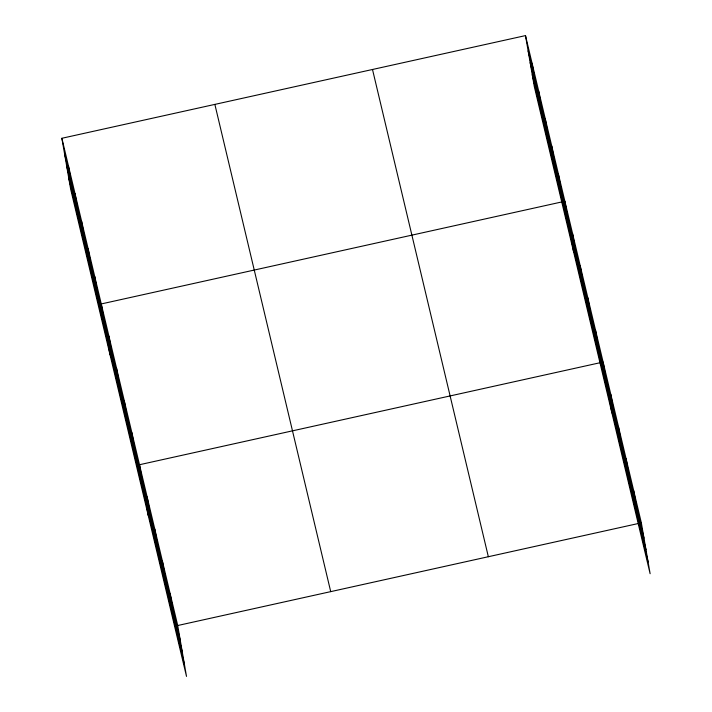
<?xml version="1.0" encoding="UTF-8"?>
<svg xmlns="http://www.w3.org/2000/svg" width="712" height="712" viewBox="0 0 712 712"><rect width="100%" height="100%" fill="white"/><g stroke="black" fill="none" stroke-linecap="round" stroke-linejoin="round"><path stroke-width="1.07" d="M61.873 138.279L177.715 625.519L186.508 676.4L70.657 189.161L61.873 138.279L525.492 35.6L641.343 522.839L650.127 573.721L534.285 86.481L525.492 35.6M561.715 201.959L101.255 303.944L110.049 354.825M177.715 625.519L641.343 522.839M528.135 50.917L643.986 538.156M530.164 62.656L646.015 549.895M532.256 74.742L648.107 561.982M372.501 69.482L488.343 556.722M214.864 104.397L330.715 591.636M64.516 153.596L180.367 640.836M66.545 165.335L182.397 652.575M68.628 177.43L184.479 664.661M633.698 490.684L636.341 506.001M626.053 458.519L628.696 473.836M618.408 426.363L621.051 441.68M610.754 394.208L613.406 409.525M611.902 412.933L603.108 362.052L139.49 464.731L148.274 515.613M595.463 329.887L598.107 345.213M587.818 297.732L590.462 313.049M580.173 265.576L582.817 280.893M572.528 233.42L575.171 248.737M564.883 201.265L573.667 252.146M558.315 173.648L560.958 188.965M551.756 146.04L554.399 161.357M545.187 118.432L547.831 133.749M538.619 90.825L541.271 106.141M532.06 63.208L534.703 78.525M170.07 593.363L172.722 608.68M162.425 561.198L165.077 576.524M154.78 529.043L157.423 544.36M147.135 496.887L149.778 512.204M131.845 432.576L134.488 447.892M124.2 400.411L126.843 415.728M116.554 368.255L119.198 383.572M108.9 336.1L111.553 351.417M94.696 276.327L97.339 291.653M88.128 248.719L90.771 264.036M81.56 221.112L84.212 236.428M75 193.504L77.644 208.821M68.432 165.887L71.084 181.213"/></g></svg>
